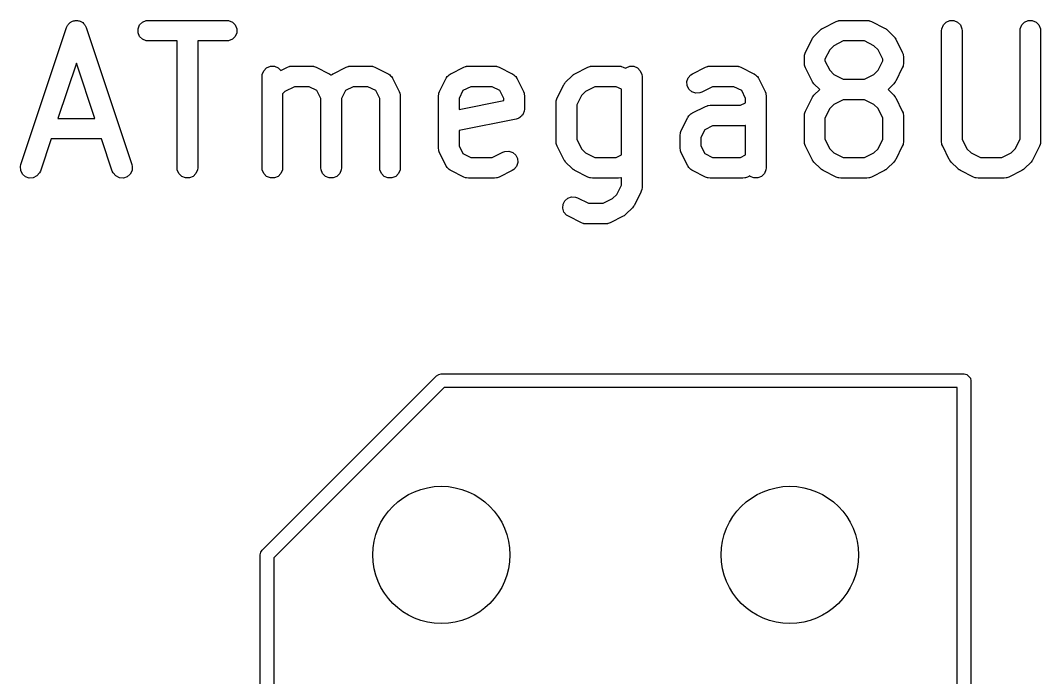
# Model space of a CAD drawing. Header units: inches. Extents: x 4.65 to 7.43, y -3.99 to -2.61.
# Drawn here: x 5.8592 to 6.1519, y -3.7852 to -3.5966 of the extents above; entities that cross this region are included whole.
import ezdxf

# ---------------------------------------------------------------- set-up
doc = ezdxf.new("R2010")
doc.units = ezdxf.units.IN
doc.header["$MEASUREMENT"] = 0
doc.layers.add('BLACK', color=250, linetype='CONTINUOUS')

msp = doc.modelspace()

# ---------------------------------------------------------------- linework, layer by layer
at = {"layer": 'BLACK', "linetype": 'CONTINUOUS'}
for p, q in [((5.87294, -3.59773), (5.87322, -3.59748)), ((5.87322, -3.59748), (5.87347, -3.5972)), ((5.87347, -3.5972), (5.87365, -3.59711)), ((5.87365, -3.59711), (5.87381, -3.59697)), ((5.87381, -3.59697), (5.87417, -3.59685)), ((5.87417, -3.59685), (5.8745, -3.59669)), ((5.8745, -3.59669), (5.87471, -3.59667)), ((5.87471, -3.59667), (5.87491, -3.59661)), ((5.87491, -3.59661), (5.87528, -3.59663)), ((5.87528, -3.59663), (5.87565, -3.59661)), ((5.87565, -3.59661), (5.87585, -3.59667)), ((5.87585, -3.59667), (5.87606, -3.59669)), ((5.87606, -3.59669), (5.87639, -3.59685)), ((5.87639, -3.59685), (5.87674, -3.59697)), ((5.87674, -3.59697), (5.8769, -3.59711)), ((5.8769, -3.59711), (5.87709, -3.5972)), ((5.87709, -3.5972), (5.87733, -3.59748)), ((5.87733, -3.59748), (5.87761, -3.59773)), ((5.89344, -3.5979), (5.89426, -3.59708)), ((5.89426, -3.59708), (5.89532, -3.59664)), ((5.89532, -3.59664), (5.8959, -3.59658)), ((5.8959, -3.59658), (5.9184, -3.59658)), ((5.9184, -3.59658), (5.91897, -3.59664)), ((5.91897, -3.59664), (5.92004, -3.59708)), ((5.92004, -3.59708), (5.92085, -3.5979)), ((6.08955, -3.59877), (6.0933, -3.5969)), ((6.0933, -3.5969), (6.09384, -3.59669)), ((6.09384, -3.59669), (6.09395, -3.59668)), ((6.09395, -3.59668), (6.09405, -3.59664)), ((6.09405, -3.59664), (6.09462, -3.59658)), ((6.09462, -3.59658), (6.10212, -3.59658)), ((6.10212, -3.59658), (6.1027, -3.59664)), ((6.1027, -3.59664), (6.1028, -3.59668)), ((6.1028, -3.59668), (6.1029, -3.59669)), ((6.1029, -3.59669), (6.10344, -3.5969)), ((6.10344, -3.5969), (6.10719, -3.59877)), ((6.12404, -3.5979), (6.12485, -3.59708)), ((6.12485, -3.59708), (6.12592, -3.59664)), ((6.12592, -3.59664), (6.12707, -3.59664)), ((6.12707, -3.59664), (6.12814, -3.59708)), ((6.12814, -3.59708), (6.12895, -3.5979)), ((6.14654, -3.5979), (6.14735, -3.59708)), ((6.14735, -3.59708), (6.14842, -3.59664)), ((6.14842, -3.59664), (6.14957, -3.59664)), ((6.14957, -3.59664), (6.15063, -3.59708)), ((6.15063, -3.59708), (6.15145, -3.5979)), ((5.85935, -3.63797), (5.87248, -3.5986)), ((5.87248, -3.5986), (5.87271, -3.59807)), ((5.87271, -3.59807), (5.87285, -3.59791)), ((5.87285, -3.59791), (5.87294, -3.59773)), ((5.87761, -3.59773), (5.8777, -3.59791)), ((5.8777, -3.59791), (5.87784, -3.59807)), ((5.87784, -3.59807), (5.87808, -3.5986)), ((5.87808, -3.5986), (5.8912, -3.63797)), ((5.893, -3.59896), (5.89344, -3.5979)), ((5.893, -3.60011), (5.893, -3.59896)), ((5.89344, -3.60118), (5.893, -3.60011)), ((5.92085, -3.5979), (5.92129, -3.59896)), ((5.92129, -3.60011), (5.92085, -3.60118)), ((5.92129, -3.59896), (5.92129, -3.60011)), ((6.08691, -3.6012), (6.08879, -3.59932)), ((6.08879, -3.59932), (6.08901, -3.59914)), ((6.08901, -3.59914), (6.08906, -3.59908)), ((6.08906, -3.59908), (6.08915, -3.59902)), ((6.08915, -3.59902), (6.08923, -3.59896)), ((6.08923, -3.59896), (6.08931, -3.59893)), ((6.08931, -3.59893), (6.08955, -3.59877)), ((6.10719, -3.59877), (6.10744, -3.59893)), ((6.10744, -3.59893), (6.10751, -3.59896)), ((6.10751, -3.59896), (6.10759, -3.59902)), ((6.10759, -3.59902), (6.10768, -3.59908)), ((6.10768, -3.59908), (6.10773, -3.59914)), ((6.10773, -3.59914), (6.10796, -3.59932)), ((6.10796, -3.59932), (6.10984, -3.6012)), ((6.12354, -3.59954), (6.1236, -3.59896)), ((6.12354, -3.63141), (6.12354, -3.59954)), ((6.1236, -3.59896), (6.12404, -3.5979)), ((6.12895, -3.5979), (6.12939, -3.59896)), ((6.12939, -3.59896), (6.12945, -3.59954)), ((6.12945, -3.59954), (6.12945, -3.63071)), ((6.14604, -3.59954), (6.1461, -3.59896)), ((6.14604, -3.63071), (6.14604, -3.59954)), ((6.1461, -3.59896), (6.14654, -3.5979)), ((6.15145, -3.5979), (6.15189, -3.59896)), ((6.15189, -3.59896), (6.15195, -3.59954)), ((6.15195, -3.59954), (6.15195, -3.63141)), ((5.89426, -3.60199), (5.89344, -3.60118)), ((5.89532, -3.60243), (5.89426, -3.60199)), ((5.8959, -3.60249), (5.89532, -3.60243)), ((5.90419, -3.60249), (5.8959, -3.60249)), ((5.90419, -3.63891), (5.90419, -3.60249)), ((5.9184, -3.60249), (5.9101, -3.60249)), ((5.9101, -3.60249), (5.9101, -3.63891)), ((5.91897, -3.60243), (5.9184, -3.60249)), ((5.92004, -3.60199), (5.91897, -3.60243)), ((5.92085, -3.60118), (5.92004, -3.60199)), ((6.08448, -3.60571), (6.08636, -3.60197)), ((6.08636, -3.60197), (6.08651, -3.60172)), ((6.08651, -3.60172), (6.08654, -3.60165)), ((6.08654, -3.60165), (6.08661, -3.60156)), ((6.08661, -3.60156), (6.08667, -3.60148)), ((6.08667, -3.60148), (6.08673, -3.60142)), ((6.08673, -3.60142), (6.08691, -3.6012)), ((6.09532, -3.60249), (6.09262, -3.60384)), ((6.10143, -3.60249), (6.09532, -3.60249)), ((6.10412, -3.60384), (6.10143, -3.60249)), ((6.10984, -3.6012), (6.11002, -3.60142)), ((6.11002, -3.60142), (6.11008, -3.60148)), ((6.11008, -3.60148), (6.11014, -3.60156)), ((6.11014, -3.60156), (6.1102, -3.60165)), ((6.1102, -3.60165), (6.11023, -3.60172)), ((6.11023, -3.60172), (6.11039, -3.60197)), ((6.11039, -3.60197), (6.11226, -3.60571)), ((6.08427, -3.60636), (6.08428, -3.60626)), ((6.08428, -3.60626), (6.08448, -3.60571)), ((6.09143, -3.60503), (6.09008, -3.60773)), ((6.09262, -3.60384), (6.09143, -3.60503)), ((6.10532, -3.60503), (6.10412, -3.60384)), ((6.10667, -3.60773), (6.10532, -3.60503)), ((6.11226, -3.60571), (6.11247, -3.60626)), ((6.11247, -3.60626), (6.11248, -3.60636)), ((5.87528, -3.60887), (5.87, -3.6247)), ((5.88055, -3.6247), (5.87528, -3.60887)), ((6.08417, -3.60704), (6.08423, -3.60646)), ((6.08417, -3.60891), (6.08417, -3.60704)), ((6.08423, -3.60949), (6.08417, -3.60891)), ((6.08423, -3.60646), (6.08427, -3.60636)), ((6.09008, -3.60773), (6.09008, -3.60821)), ((6.09008, -3.60821), (6.09143, -3.61091)), ((6.10532, -3.61091), (6.10667, -3.60821)), ((6.10667, -3.60821), (6.10667, -3.60773)), ((6.11248, -3.60636), (6.11252, -3.60646)), ((6.11252, -3.60646), (6.11258, -3.60704)), ((6.11258, -3.60891), (6.11252, -3.60949)), ((6.11258, -3.60704), (6.11258, -3.60891)), ((5.92857, -3.61266), (5.92862, -3.61208)), ((5.92862, -3.61208), (5.92906, -3.61102)), ((5.92906, -3.61102), (5.92988, -3.6102)), ((5.92988, -3.6102), (5.93094, -3.60976)), ((5.93094, -3.60976), (5.9321, -3.60976)), ((5.9321, -3.60976), (5.93316, -3.6102)), ((5.93316, -3.6102), (5.93392, -3.61097)), ((5.93392, -3.61097), (5.93582, -3.61002)), ((5.93582, -3.61002), (5.93636, -3.60981)), ((5.93636, -3.60981), (5.93647, -3.6098)), ((5.93647, -3.6098), (5.93657, -3.60976)), ((5.93657, -3.60976), (5.93714, -3.60971)), ((5.93714, -3.60971), (5.94277, -3.60971)), ((5.94277, -3.60971), (5.94334, -3.60976)), ((5.94334, -3.60976), (5.94344, -3.6098)), ((5.94344, -3.6098), (5.94355, -3.60981)), ((5.94355, -3.60981), (5.94409, -3.61002)), ((5.94409, -3.61002), (5.94784, -3.61189)), ((5.94784, -3.61189), (5.94793, -3.61195)), ((5.94793, -3.61195), (5.94798, -3.61197)), ((5.94798, -3.61197), (5.94804, -3.61202)), ((5.94804, -3.61202), (5.94833, -3.6122)), ((5.94846, -3.6122), (5.94875, -3.61202)), ((5.94875, -3.61202), (5.94881, -3.61197)), ((5.94881, -3.61197), (5.94885, -3.61195)), ((5.94885, -3.61195), (5.94895, -3.61189)), ((5.94895, -3.61189), (5.9527, -3.61002)), ((5.9527, -3.61002), (5.95324, -3.60981)), ((5.95324, -3.60981), (5.95334, -3.6098)), ((5.95334, -3.6098), (5.95344, -3.60976)), ((5.95344, -3.60976), (5.95402, -3.60971)), ((5.95402, -3.60971), (5.95964, -3.60971)), ((5.95964, -3.60971), (5.96022, -3.60976)), ((5.96022, -3.60976), (5.96032, -3.6098)), ((5.96032, -3.6098), (5.96042, -3.60981)), ((5.96042, -3.60981), (5.96096, -3.61002)), ((5.96096, -3.61002), (5.96471, -3.61189)), ((5.96471, -3.61189), (5.96481, -3.61195)), ((5.96481, -3.61195), (5.96485, -3.61197)), ((5.96485, -3.61197), (5.96491, -3.61202)), ((5.96491, -3.61202), (5.9652, -3.6122)), ((5.9822, -3.6122), (5.98249, -3.61202)), ((5.98249, -3.61202), (5.98255, -3.61197)), ((5.98255, -3.61197), (5.9826, -3.61195)), ((5.9826, -3.61195), (5.98269, -3.61189)), ((5.98269, -3.61189), (5.98644, -3.61002)), ((5.98644, -3.61002), (5.98698, -3.60981)), ((5.98698, -3.60981), (5.98709, -3.6098)), ((5.98709, -3.6098), (5.98719, -3.60976)), ((5.98719, -3.60976), (5.98776, -3.60971)), ((5.98776, -3.60971), (5.99526, -3.60971)), ((5.99526, -3.60971), (5.99584, -3.60976)), ((5.99584, -3.60976), (5.99594, -3.6098)), ((5.99594, -3.6098), (5.99604, -3.60981)), ((5.99604, -3.60981), (5.99658, -3.61002)), ((5.99658, -3.61002), (6.00033, -3.61189)), ((6.00033, -3.61189), (6.00043, -3.61195)), ((6.00043, -3.61195), (6.00047, -3.61197)), ((6.00047, -3.61197), (6.00053, -3.61202)), ((6.00053, -3.61202), (6.00082, -3.6122)), ((6.01782, -3.6122), (6.01791, -3.61215)), ((6.01791, -3.61215), (6.01799, -3.61208)), ((6.01799, -3.61208), (6.01807, -3.61205)), ((6.01807, -3.61205), (6.01831, -3.61189)), ((6.01831, -3.61189), (6.02206, -3.61002)), ((6.02206, -3.61002), (6.0226, -3.60981)), ((6.0226, -3.60981), (6.02271, -3.6098)), ((6.02271, -3.6098), (6.02281, -3.60976)), ((6.02281, -3.60976), (6.02338, -3.60971)), ((6.02338, -3.60971), (6.03088, -3.60971)), ((6.03088, -3.60971), (6.03146, -3.60976)), ((6.03146, -3.60976), (6.03156, -3.6098)), ((6.03156, -3.6098), (6.03166, -3.60981)), ((6.03166, -3.60981), (6.0322, -3.61002)), ((6.0322, -3.61002), (6.03285, -3.61034)), ((6.03285, -3.61034), (6.03299, -3.6102)), ((6.03299, -3.6102), (6.03406, -3.60976)), ((6.03406, -3.60976), (6.03521, -3.60976)), ((6.03521, -3.60976), (6.03627, -3.6102)), ((6.03627, -3.6102), (6.03709, -3.61102)), ((6.03709, -3.61102), (6.03753, -3.61208)), ((6.03753, -3.61208), (6.03758, -3.61266)), ((6.05157, -3.6122), (6.05206, -3.61189)), ((6.05206, -3.61189), (6.05581, -3.61002)), ((6.05581, -3.61002), (6.05635, -3.60981)), ((6.05635, -3.60981), (6.05645, -3.6098)), ((6.05645, -3.6098), (6.05655, -3.60976)), ((6.05655, -3.60976), (6.05713, -3.60971)), ((6.05713, -3.60971), (6.06463, -3.60971)), ((6.06463, -3.60971), (6.0652, -3.60976)), ((6.0652, -3.60976), (6.0653, -3.6098)), ((6.0653, -3.6098), (6.06541, -3.60981)), ((6.06541, -3.60981), (6.06595, -3.61002)), ((6.06595, -3.61002), (6.0697, -3.61189)), ((6.0697, -3.61189), (6.06979, -3.61195)), ((6.06979, -3.61195), (6.06984, -3.61197)), ((6.06984, -3.61197), (6.0699, -3.61202)), ((6.0699, -3.61202), (6.07019, -3.6122)), ((6.08427, -3.60958), (6.08423, -3.60949)), ((6.08428, -3.60969), (6.08427, -3.60958)), ((6.08448, -3.61023), (6.08428, -3.60969)), ((6.08636, -3.61398), (6.08448, -3.61023)), ((6.09143, -3.61091), (6.09262, -3.61211)), ((6.09262, -3.61211), (6.09532, -3.61346)), ((6.10143, -3.61346), (6.10412, -3.61211)), ((6.10412, -3.61211), (6.10532, -3.61091)), ((6.11226, -3.61023), (6.11039, -3.61398)), ((6.11247, -3.60969), (6.11226, -3.61023)), ((6.11248, -3.60958), (6.11247, -3.60969)), ((6.11252, -3.60949), (6.11248, -3.60958)), ((5.92857, -3.63891), (5.92857, -3.61266)), ((5.94833, -3.6122), (5.94839, -3.61228)), ((5.94839, -3.61228), (5.94846, -3.6122)), ((5.9652, -3.6122), (5.96544, -3.61248)), ((5.96544, -3.61248), (5.96572, -3.61272)), ((5.96572, -3.61272), (5.96591, -3.61302)), ((5.96591, -3.61302), (5.96596, -3.61307)), ((5.96596, -3.61307), (5.96597, -3.61312)), ((5.96597, -3.61312), (5.96603, -3.61321)), ((5.96603, -3.61321), (5.96791, -3.61696)), ((5.9795, -3.61696), (5.98137, -3.61321)), ((5.98137, -3.61321), (5.98143, -3.61312)), ((5.98143, -3.61312), (5.98145, -3.61307)), ((5.98145, -3.61307), (5.9815, -3.61302)), ((5.9815, -3.61302), (5.98168, -3.61272)), ((5.98168, -3.61272), (5.98196, -3.61248)), ((5.98196, -3.61248), (5.9822, -3.6122)), ((6.00082, -3.6122), (6.00106, -3.61248)), ((6.00106, -3.61248), (6.00134, -3.61272)), ((6.00134, -3.61272), (6.00153, -3.61302)), ((6.00153, -3.61302), (6.00158, -3.61307)), ((6.00158, -3.61307), (6.00159, -3.61312)), ((6.00159, -3.61312), (6.00165, -3.61321)), ((6.00165, -3.61321), (6.00353, -3.61696)), ((6.01324, -3.61884), (6.01512, -3.61509)), ((6.01512, -3.61509), (6.01527, -3.61484)), ((6.01527, -3.61484), (6.0153, -3.61477)), ((6.0153, -3.61477), (6.01537, -3.61469)), ((6.01537, -3.61469), (6.01543, -3.6146)), ((6.01543, -3.6146), (6.01549, -3.61455)), ((6.01549, -3.61455), (6.01567, -3.61432)), ((6.01567, -3.61432), (6.01755, -3.61245)), ((6.01755, -3.61245), (6.01777, -3.61226)), ((6.01777, -3.61226), (6.01782, -3.6122)), ((6.03758, -3.61266), (6.03758, -3.64453)), ((6.05045, -3.61416), (6.05081, -3.61307)), ((6.05053, -3.61531), (6.05045, -3.61416)), ((6.05081, -3.61307), (6.05157, -3.6122)), ((6.07019, -3.6122), (6.07043, -3.61248)), ((6.07043, -3.61248), (6.07071, -3.61272)), ((6.07071, -3.61272), (6.07089, -3.61302)), ((6.07089, -3.61302), (6.07094, -3.61307)), ((6.07094, -3.61307), (6.07096, -3.61312)), ((6.07096, -3.61312), (6.07102, -3.61321)), ((6.07102, -3.61321), (6.07289, -3.61696)), ((6.08651, -3.61423), (6.08636, -3.61398)), ((6.08654, -3.6143), (6.08651, -3.61423)), ((6.08661, -3.61438), (6.08654, -3.6143)), ((6.08667, -3.61447), (6.08661, -3.61438)), ((6.08673, -3.61452), (6.08667, -3.61447)), ((6.08691, -3.61475), (6.08673, -3.61452)), ((6.08857, -3.61641), (6.08691, -3.61475)), ((6.09532, -3.61346), (6.10143, -3.61346)), ((6.10984, -3.61475), (6.10817, -3.61641)), ((6.11002, -3.61452), (6.10984, -3.61475)), ((6.11008, -3.61447), (6.11002, -3.61452)), ((6.11014, -3.61438), (6.11008, -3.61447)), ((6.1102, -3.6143), (6.11014, -3.61438)), ((6.11023, -3.61423), (6.1102, -3.6143)), ((6.11039, -3.61398), (6.11023, -3.61423)), ((5.93514, -3.61696), (5.93447, -3.61763)), ((5.93447, -3.61763), (5.93447, -3.63891)), ((5.93784, -3.61561), (5.93514, -3.61696)), ((5.94207, -3.61561), (5.93784, -3.61561)), ((5.94432, -3.61674), (5.94207, -3.61561)), ((5.94544, -3.61898), (5.94432, -3.61674)), ((5.95247, -3.61674), (5.95135, -3.61898)), ((5.95471, -3.61561), (5.95247, -3.61674)), ((5.95894, -3.61561), (5.95471, -3.61561)), ((5.96119, -3.61674), (5.95894, -3.61561)), ((5.96231, -3.61898), (5.96119, -3.61674)), ((5.96791, -3.61696), (5.96811, -3.6175)), ((5.96811, -3.6175), (5.96812, -3.61761)), ((5.96812, -3.61761), (5.96816, -3.61771)), ((5.96816, -3.61771), (5.96822, -3.61828)), ((5.97919, -3.61828), (5.97924, -3.61771)), ((5.97924, -3.61771), (5.97928, -3.61761)), ((5.97928, -3.61761), (5.97929, -3.6175)), ((5.97929, -3.6175), (5.9795, -3.61696)), ((5.98621, -3.61674), (5.98509, -3.61898)), ((5.98846, -3.61561), (5.98621, -3.61674)), ((5.99456, -3.61561), (5.98846, -3.61561)), ((5.99681, -3.61674), (5.99456, -3.61561)), ((5.99793, -3.61898), (5.99681, -3.61674)), ((6.00353, -3.61696), (6.00373, -3.6175)), ((6.00373, -3.6175), (6.00374, -3.61761)), ((6.00374, -3.61761), (6.00378, -3.61771)), ((6.00378, -3.61771), (6.00384, -3.61828)), ((6.02138, -3.61696), (6.02019, -3.61816)), ((6.02408, -3.61561), (6.02138, -3.61696)), ((6.03019, -3.61561), (6.02408, -3.61561)), ((6.03168, -3.61636), (6.03019, -3.61561)), ((6.03168, -3.63521), (6.03168, -3.61636)), ((6.05105, -3.61634), (6.05053, -3.61531)), ((6.05192, -3.6171), (6.05105, -3.61634)), ((6.05301, -3.61746), (6.05192, -3.6171)), ((6.05416, -3.61738), (6.05301, -3.61746)), ((6.0547, -3.61718), (6.05416, -3.61738)), ((6.05783, -3.61561), (6.0547, -3.61718)), ((6.06393, -3.61561), (6.05783, -3.61561)), ((6.06618, -3.61674), (6.06393, -3.61561)), ((6.0673, -3.61898), (6.06618, -3.61674)), ((6.07289, -3.61696), (6.0731, -3.6175)), ((6.0731, -3.6175), (6.07311, -3.61761)), ((6.07311, -3.61761), (6.07315, -3.61771)), ((6.07315, -3.61771), (6.07321, -3.61828)), ((6.08691, -3.61807), (6.08857, -3.61641)), ((6.10817, -3.61641), (6.10984, -3.61807)), ((5.94544, -3.63891), (5.94544, -3.61898)), ((5.95135, -3.61898), (5.95135, -3.63891)), ((5.96231, -3.63891), (5.96231, -3.61898)), ((5.96822, -3.61828), (5.96822, -3.63891)), ((5.97919, -3.63328), (5.97919, -3.61828)), ((5.98509, -3.61898), (5.98509, -3.62218)), ((5.98509, -3.62218), (5.99793, -3.61961)), ((5.99793, -3.61961), (5.99793, -3.61898)), ((6.00384, -3.61828), (6.00384, -3.62203)), ((6.01293, -3.62016), (6.01299, -3.61958)), ((6.01293, -3.63141), (6.01293, -3.62016)), ((6.01299, -3.61958), (6.01303, -3.61948)), ((6.01303, -3.61948), (6.01304, -3.61938)), ((6.01304, -3.61938), (6.01324, -3.61884)), ((6.02019, -3.61816), (6.01884, -3.62086)), ((6.01884, -3.62086), (6.01884, -3.63071)), ((6.05655, -3.62101), (6.05713, -3.62096)), ((6.05713, -3.62096), (6.06581, -3.62096)), ((6.06581, -3.62096), (6.0673, -3.62021)), ((6.0673, -3.62021), (6.0673, -3.61898)), ((6.07321, -3.61828), (6.07321, -3.63891)), ((6.08448, -3.62259), (6.08636, -3.61884)), ((6.08636, -3.61884), (6.08651, -3.61859)), ((6.08651, -3.61859), (6.08654, -3.61852)), ((6.08654, -3.61852), (6.08661, -3.61844)), ((6.08661, -3.61844), (6.08667, -3.61835)), ((6.08667, -3.61835), (6.08673, -3.6183)), ((6.08673, -3.6183), (6.08691, -3.61807)), ((6.09262, -3.62071), (6.09143, -3.62191)), ((6.09532, -3.61936), (6.09262, -3.62071)), ((6.10143, -3.61936), (6.09532, -3.61936)), ((6.10412, -3.62071), (6.10143, -3.61936)), ((6.10532, -3.62191), (6.10412, -3.62071)), ((6.10984, -3.61807), (6.11002, -3.6183)), ((6.11002, -3.6183), (6.11008, -3.61835)), ((6.11008, -3.61835), (6.11014, -3.61844)), ((6.11014, -3.61844), (6.1102, -3.61852)), ((6.1102, -3.61852), (6.11023, -3.61859)), ((6.11023, -3.61859), (6.11039, -3.61884)), ((6.11039, -3.61884), (6.11226, -3.62259)), ((6.00314, -3.62388), (6.00298, -3.62412)), ((6.00334, -3.62367), (6.00314, -3.62388)), ((6.00345, -3.6234), (6.00334, -3.62367)), ((6.00362, -3.62316), (6.00345, -3.6234)), ((6.00367, -3.62288), (6.00362, -3.62316)), ((6.00378, -3.62261), (6.00367, -3.62288)), ((6.00384, -3.62203), (6.00378, -3.62261)), ((6.05105, -3.62397), (6.05133, -3.62373)), ((6.05133, -3.62373), (6.05157, -3.62345)), ((6.05157, -3.62345), (6.05186, -3.62327)), ((6.05186, -3.62327), (6.05192, -3.62322)), ((6.05192, -3.62322), (6.05196, -3.6232)), ((6.05196, -3.6232), (6.05206, -3.62314)), ((6.05206, -3.62314), (6.05581, -3.62127)), ((6.05581, -3.62127), (6.05635, -3.62106)), ((6.05635, -3.62106), (6.05645, -3.62105)), ((6.05645, -3.62105), (6.05655, -3.62101)), ((6.08417, -3.62391), (6.08423, -3.62333)), ((6.08423, -3.62333), (6.08427, -3.62323)), ((6.08427, -3.62323), (6.08428, -3.62313)), ((6.08428, -3.62313), (6.08448, -3.62259)), ((6.09143, -3.62191), (6.09008, -3.62461)), ((6.10667, -3.62461), (6.10532, -3.62191)), ((6.11226, -3.62259), (6.11247, -3.62313)), ((6.11247, -3.62313), (6.11248, -3.62323)), ((6.11248, -3.62323), (6.11252, -3.62333)), ((6.11252, -3.62333), (6.11258, -3.62391)), ((5.87, -3.6247), (5.88055, -3.6247)), ((6.00147, -3.62493), (5.98509, -3.6282)), ((6.00202, -3.62476), (6.00147, -3.62493)), ((6.00226, -3.6246), (6.00202, -3.62476)), ((6.00253, -3.62449), (6.00226, -3.6246)), ((6.00273, -3.62428), (6.00253, -3.62449)), ((6.00298, -3.62412), (6.00273, -3.62428)), ((6.04886, -3.62821), (6.05074, -3.62446)), ((6.05074, -3.62446), (6.0508, -3.62437)), ((6.0508, -3.62437), (6.05081, -3.62432)), ((6.05081, -3.62432), (6.05086, -3.62426)), ((6.05086, -3.62426), (6.05105, -3.62397)), ((6.06708, -3.6268), (6.0665, -3.62686)), ((6.06718, -3.62676), (6.06708, -3.6268)), ((6.06728, -3.62676), (6.06718, -3.62676)), ((6.0673, -3.62675), (6.06728, -3.62676)), ((6.0673, -3.63521), (6.0673, -3.62675)), ((6.08417, -3.63141), (6.08417, -3.62391)), ((6.09008, -3.62461), (6.09008, -3.63071)), ((6.10667, -3.63071), (6.10667, -3.62461)), ((6.11258, -3.62391), (6.11258, -3.63141)), ((5.98509, -3.6282), (5.98509, -3.63258)), ((6.04855, -3.62953), (6.04861, -3.62896)), ((6.04855, -3.63328), (6.04855, -3.62953)), ((6.04861, -3.62896), (6.04865, -3.62886)), ((6.04865, -3.62886), (6.04866, -3.62875)), ((6.04866, -3.62875), (6.04886, -3.62821)), ((6.05558, -3.62798), (6.05446, -3.63023)), ((6.05783, -3.62686), (6.05558, -3.62798)), ((6.0665, -3.62686), (6.05783, -3.62686)), ((5.86803, -3.63061), (5.86495, -3.63984)), ((5.88252, -3.63061), (5.86803, -3.63061)), ((5.8856, -3.63984), (5.88252, -3.63061)), ((5.98509, -3.63258), (5.98621, -3.63483)), ((6.01299, -3.63198), (6.01293, -3.63141)), ((6.01303, -3.63208), (6.01299, -3.63198)), ((6.01304, -3.63219), (6.01303, -3.63208)), ((6.01324, -3.63273), (6.01304, -3.63219)), ((6.01884, -3.63071), (6.02019, -3.63341)), ((6.05446, -3.63023), (6.05446, -3.63258)), ((6.05446, -3.63258), (6.05558, -3.63483)), ((6.08423, -3.63198), (6.08417, -3.63141)), ((6.08427, -3.63208), (6.08423, -3.63198)), ((6.08428, -3.63219), (6.08427, -3.63208)), ((6.08448, -3.63273), (6.08428, -3.63219)), ((6.09008, -3.63071), (6.09143, -3.63341)), ((6.10532, -3.63341), (6.10667, -3.63071)), ((6.11247, -3.63219), (6.11226, -3.63273)), ((6.11248, -3.63208), (6.11247, -3.63219)), ((6.11252, -3.63198), (6.11248, -3.63208)), ((6.11258, -3.63141), (6.11252, -3.63198)), ((6.1236, -3.63198), (6.12354, -3.63141)), ((6.12364, -3.63208), (6.1236, -3.63198)), ((6.12365, -3.63219), (6.12364, -3.63208)), ((6.12385, -3.63273), (6.12365, -3.63219)), ((6.12945, -3.63071), (6.1308, -3.63341)), ((6.14469, -3.63341), (6.14604, -3.63071)), ((6.15184, -3.63219), (6.15163, -3.63273)), ((6.15185, -3.63208), (6.15184, -3.63219)), ((6.15189, -3.63198), (6.15185, -3.63208)), ((6.15195, -3.63141), (6.15189, -3.63198)), ((5.97924, -3.63386), (5.97919, -3.63328)), ((5.97928, -3.63396), (5.97924, -3.63386)), ((5.97929, -3.63406), (5.97928, -3.63396)), ((5.9795, -3.6346), (5.97929, -3.63406)), ((5.98137, -3.63835), (5.9795, -3.6346)), ((5.98621, -3.63483), (5.98846, -3.63595)), ((5.99456, -3.63595), (5.99769, -3.63439)), ((5.99769, -3.63439), (5.99823, -3.63418)), ((5.99823, -3.63418), (5.99938, -3.6341)), ((5.99938, -3.6341), (6.00047, -3.63447)), ((6.00047, -3.63447), (6.00134, -3.63522)), ((6.00134, -3.63522), (6.00186, -3.63625)), ((6.01512, -3.63648), (6.01324, -3.63273)), ((6.02019, -3.63341), (6.02138, -3.6346)), ((6.02138, -3.6346), (6.02408, -3.63595)), ((6.03019, -3.63595), (6.03168, -3.63521)), ((6.04861, -3.63386), (6.04855, -3.63328)), ((6.04865, -3.63396), (6.04861, -3.63386)), ((6.04866, -3.63406), (6.04865, -3.63396)), ((6.04886, -3.6346), (6.04866, -3.63406)), ((6.05074, -3.63835), (6.04886, -3.6346)), ((6.05558, -3.63483), (6.05783, -3.63595)), ((6.06581, -3.63595), (6.0673, -3.63521)), ((6.08636, -3.63648), (6.08448, -3.63273)), ((6.09143, -3.63341), (6.09262, -3.6346)), ((6.09262, -3.6346), (6.09532, -3.63595)), ((6.10143, -3.63595), (6.10412, -3.6346)), ((6.10412, -3.6346), (6.10532, -3.63341)), ((6.11226, -3.63273), (6.11039, -3.63648)), ((6.12573, -3.63648), (6.12385, -3.63273)), ((6.1308, -3.63341), (6.13199, -3.6346)), ((6.13199, -3.6346), (6.13469, -3.63595)), ((6.1408, -3.63595), (6.14349, -3.6346)), ((6.14349, -3.6346), (6.14469, -3.63341)), ((6.15163, -3.63273), (6.14976, -3.63648)), ((5.85922, -3.63854), (5.85935, -3.63797)), ((5.8912, -3.63797), (5.89133, -3.63854)), ((5.98143, -3.63845), (5.98137, -3.63835)), ((5.98145, -3.63849), (5.98143, -3.63845)), ((5.9815, -3.63855), (5.98145, -3.63849)), ((5.98846, -3.63595), (5.99456, -3.63595)), ((6.00158, -3.63849), (6.00082, -3.63936)), ((6.00194, -3.6374), (6.00158, -3.63849)), ((6.00186, -3.63625), (6.00194, -3.6374)), ((6.01527, -3.63673), (6.01512, -3.63648)), ((6.0153, -3.6368), (6.01527, -3.63673)), ((6.01537, -3.63688), (6.0153, -3.6368)), ((6.01543, -3.63697), (6.01537, -3.63688)), ((6.01549, -3.63702), (6.01543, -3.63697)), ((6.01567, -3.63724), (6.01549, -3.63702)), ((6.01755, -3.63912), (6.01567, -3.63724)), ((6.02408, -3.63595), (6.03019, -3.63595)), ((6.0508, -3.63845), (6.05074, -3.63835)), ((6.05081, -3.63849), (6.0508, -3.63845)), ((6.05086, -3.63855), (6.05081, -3.63849)), ((6.05783, -3.63595), (6.06581, -3.63595)), ((6.08651, -3.63673), (6.08636, -3.63648)), ((6.08654, -3.6368), (6.08651, -3.63673)), ((6.08661, -3.63688), (6.08654, -3.6368)), ((6.08667, -3.63697), (6.08661, -3.63688)), ((6.08673, -3.63702), (6.08667, -3.63697)), ((6.08691, -3.63724), (6.08673, -3.63702)), ((6.08879, -3.63912), (6.08691, -3.63724)), ((6.09532, -3.63595), (6.10143, -3.63595)), ((6.10984, -3.63724), (6.10796, -3.63912)), ((6.11002, -3.63702), (6.10984, -3.63724)), ((6.11008, -3.63697), (6.11002, -3.63702)), ((6.11014, -3.63688), (6.11008, -3.63697)), ((6.1102, -3.6368), (6.11014, -3.63688)), ((6.11023, -3.63673), (6.1102, -3.6368)), ((6.11039, -3.63648), (6.11023, -3.63673)), ((6.12589, -3.63673), (6.12573, -3.63648)), ((6.12591, -3.6368), (6.12589, -3.63673)), ((6.12598, -3.63688), (6.12591, -3.6368)), ((6.12604, -3.63697), (6.12598, -3.63688)), ((6.1261, -3.63702), (6.12604, -3.63697)), ((6.12628, -3.63724), (6.1261, -3.63702)), ((6.12816, -3.63912), (6.12628, -3.63724)), ((6.13469, -3.63595), (6.1408, -3.63595)), ((6.14921, -3.63724), (6.14733, -3.63912)), ((6.14939, -3.63702), (6.14921, -3.63724)), ((6.14945, -3.63697), (6.14939, -3.63702)), ((6.14951, -3.63688), (6.14945, -3.63697)), ((6.14957, -3.6368), (6.14951, -3.63688)), ((6.1496, -3.63673), (6.14957, -3.6368)), ((6.14976, -3.63648), (6.1496, -3.63673)), ((5.85931, -3.63969), (5.85922, -3.63854)), ((5.85982, -3.64072), (5.85931, -3.63969)), ((5.86069, -3.64147), (5.85982, -3.64072)), ((5.86396, -3.64124), (5.86293, -3.64175)), ((5.86472, -3.64037), (5.86396, -3.64124)), ((5.86495, -3.63984), (5.86472, -3.64037)), ((5.88583, -3.64037), (5.8856, -3.63984)), ((5.88659, -3.64124), (5.88583, -3.64037)), ((5.88762, -3.64175), (5.88659, -3.64124)), ((5.89073, -3.64072), (5.88986, -3.64147)), ((5.89125, -3.63969), (5.89073, -3.64072)), ((5.89133, -3.63854), (5.89125, -3.63969)), ((5.90425, -3.63948), (5.90419, -3.63891)), ((5.90469, -3.64055), (5.90425, -3.63948)), ((5.90551, -3.64136), (5.90469, -3.64055)), ((5.90657, -3.6418), (5.90551, -3.64136)), ((5.90879, -3.64136), (5.90772, -3.6418)), ((5.9096, -3.64055), (5.90879, -3.64136)), ((5.91004, -3.63948), (5.9096, -3.64055)), ((5.9101, -3.63891), (5.91004, -3.63948)), ((5.92862, -3.63948), (5.92857, -3.63891)), ((5.92906, -3.64055), (5.92862, -3.63948)), ((5.92988, -3.64136), (5.92906, -3.64055)), ((5.93094, -3.6418), (5.92988, -3.64136)), ((5.93316, -3.64136), (5.9321, -3.6418)), ((5.93397, -3.64055), (5.93316, -3.64136)), ((5.93442, -3.63948), (5.93397, -3.64055)), ((5.93447, -3.63891), (5.93442, -3.63948)), ((5.9455, -3.63948), (5.94544, -3.63891)), ((5.94594, -3.64055), (5.9455, -3.63948)), ((5.94675, -3.64136), (5.94594, -3.64055)), ((5.94782, -3.6418), (5.94675, -3.64136)), ((5.95003, -3.64136), (5.94897, -3.6418)), ((5.95085, -3.64055), (5.95003, -3.64136)), ((5.95129, -3.63948), (5.95085, -3.64055)), ((5.95135, -3.63891), (5.95129, -3.63948)), ((5.96237, -3.63948), (5.96231, -3.63891)), ((5.96281, -3.64055), (5.96237, -3.63948)), ((5.96362, -3.64136), (5.96281, -3.64055)), ((5.96469, -3.6418), (5.96362, -3.64136)), ((5.96691, -3.64136), (5.96584, -3.6418)), ((5.96772, -3.64055), (5.96691, -3.64136)), ((5.96816, -3.63948), (5.96772, -3.64055)), ((5.96822, -3.63891), (5.96816, -3.63948)), ((5.98168, -3.63884), (5.9815, -3.63855)), ((5.98196, -3.63908), (5.98168, -3.63884)), ((5.9822, -3.63936), (5.98196, -3.63908)), ((5.98249, -3.63955), (5.9822, -3.63936)), ((5.98255, -3.6396), (5.98249, -3.63955)), ((5.9826, -3.63961), (5.98255, -3.6396)), ((5.98269, -3.63967), (5.9826, -3.63961)), ((5.98644, -3.64155), (5.98269, -3.63967)), ((6.00033, -3.63967), (5.99658, -3.64155)), ((6.00082, -3.63936), (6.00033, -3.63967)), ((6.01777, -3.63931), (6.01755, -3.63912)), ((6.01782, -3.63936), (6.01777, -3.63931)), ((6.01791, -3.63942), (6.01782, -3.63936)), ((6.01799, -3.63949), (6.01791, -3.63942)), ((6.01807, -3.63952), (6.01799, -3.63949)), ((6.01831, -3.63967), (6.01807, -3.63952)), ((6.02206, -3.64155), (6.01831, -3.63967)), ((6.05105, -3.63884), (6.05086, -3.63855)), ((6.05133, -3.63908), (6.05105, -3.63884)), ((6.05157, -3.63936), (6.05133, -3.63908)), ((6.05186, -3.63955), (6.05157, -3.63936)), ((6.05192, -3.6396), (6.05186, -3.63955)), ((6.05196, -3.63961), (6.05192, -3.6396)), ((6.05206, -3.63967), (6.05196, -3.63961)), ((6.05581, -3.64155), (6.05206, -3.63967)), ((6.06847, -3.64122), (6.06782, -3.64155)), ((6.06861, -3.64136), (6.06847, -3.64122)), ((6.06968, -3.6418), (6.06861, -3.64136)), ((6.07189, -3.64136), (6.07083, -3.6418)), ((6.07271, -3.64055), (6.07189, -3.64136)), ((6.07315, -3.63948), (6.07271, -3.64055)), ((6.07321, -3.63891), (6.07315, -3.63948)), ((6.08901, -3.63931), (6.08879, -3.63912)), ((6.08906, -3.63936), (6.08901, -3.63931)), ((6.08915, -3.63942), (6.08906, -3.63936)), ((6.08923, -3.63949), (6.08915, -3.63942)), ((6.08931, -3.63952), (6.08923, -3.63949)), ((6.08955, -3.63967), (6.08931, -3.63952)), ((6.0933, -3.64155), (6.08955, -3.63967)), ((6.10719, -3.63967), (6.10344, -3.64155)), ((6.10744, -3.63952), (6.10719, -3.63967)), ((6.10751, -3.63949), (6.10744, -3.63952)), ((6.10759, -3.63942), (6.10751, -3.63949)), ((6.10768, -3.63936), (6.10759, -3.63942)), ((6.10773, -3.63931), (6.10768, -3.63936)), ((6.10796, -3.63912), (6.10773, -3.63931)), ((6.12838, -3.63931), (6.12816, -3.63912)), ((6.12843, -3.63936), (6.12838, -3.63931)), ((6.12852, -3.63942), (6.12843, -3.63936)), ((6.1286, -3.63949), (6.12852, -3.63942)), ((6.12868, -3.63952), (6.1286, -3.63949)), ((6.12892, -3.63967), (6.12868, -3.63952)), ((6.13267, -3.64155), (6.12892, -3.63967)), ((6.14656, -3.63967), (6.14281, -3.64155)), ((6.14681, -3.63952), (6.14656, -3.63967)), ((6.14688, -3.63949), (6.14681, -3.63952)), ((6.14696, -3.63942), (6.14688, -3.63949)), ((6.14705, -3.63936), (6.14696, -3.63942)), ((6.1471, -3.63931), (6.14705, -3.63936)), ((6.14733, -3.63912), (6.1471, -3.63931)), ((5.86178, -3.64184), (5.86069, -3.64147)), ((5.86293, -3.64175), (5.86178, -3.64184)), ((5.88877, -3.64184), (5.88762, -3.64175)), ((5.88986, -3.64147), (5.88877, -3.64184)), ((5.90772, -3.6418), (5.90657, -3.6418)), ((5.9321, -3.6418), (5.93094, -3.6418)), ((5.94897, -3.6418), (5.94782, -3.6418)), ((5.96584, -3.6418), (5.96469, -3.6418)), ((5.98698, -3.64175), (5.98644, -3.64155)), ((5.98709, -3.64176), (5.98698, -3.64175)), ((5.98719, -3.6418), (5.98709, -3.64176)), ((5.98776, -3.64186), (5.98719, -3.6418)), ((5.99526, -3.64186), (5.98776, -3.64186)), ((5.99584, -3.6418), (5.99526, -3.64186)), ((5.99594, -3.64176), (5.99584, -3.6418)), ((5.99604, -3.64175), (5.99594, -3.64176)), ((5.99658, -3.64155), (5.99604, -3.64175)), ((6.0226, -3.64175), (6.02206, -3.64155)), ((6.02271, -3.64176), (6.0226, -3.64175)), ((6.02281, -3.6418), (6.02271, -3.64176)), ((6.02338, -3.64186), (6.02281, -3.6418)), ((6.03088, -3.64186), (6.02338, -3.64186)), ((6.03033, -3.64653), (6.03168, -3.64383)), ((6.03146, -3.6418), (6.03088, -3.64186)), ((6.03156, -3.64176), (6.03146, -3.6418)), ((6.03166, -3.64175), (6.03156, -3.64176)), ((6.03168, -3.64175), (6.03166, -3.64175)), ((6.03168, -3.64383), (6.03168, -3.64175)), ((6.05635, -3.64175), (6.05581, -3.64155)), ((6.05645, -3.64176), (6.05635, -3.64175)), ((6.05655, -3.6418), (6.05645, -3.64176)), ((6.05713, -3.64186), (6.05655, -3.6418)), ((6.0665, -3.64186), (6.05713, -3.64186)), ((6.06708, -3.6418), (6.0665, -3.64186)), ((6.06718, -3.64176), (6.06708, -3.6418)), ((6.06728, -3.64175), (6.06718, -3.64176)), ((6.06782, -3.64155), (6.06728, -3.64175)), ((6.07083, -3.6418), (6.06968, -3.6418)), ((6.09384, -3.64175), (6.0933, -3.64155)), ((6.09395, -3.64176), (6.09384, -3.64175)), ((6.09405, -3.6418), (6.09395, -3.64176)), ((6.09462, -3.64186), (6.09405, -3.6418)), ((6.10212, -3.64186), (6.09462, -3.64186)), ((6.1027, -3.6418), (6.10212, -3.64186)), ((6.1028, -3.64176), (6.1027, -3.6418)), ((6.1029, -3.64175), (6.1028, -3.64176)), ((6.10344, -3.64155), (6.1029, -3.64175)), ((6.13321, -3.64175), (6.13267, -3.64155)), ((6.13332, -3.64176), (6.13321, -3.64175)), ((6.13342, -3.6418), (6.13332, -3.64176)), ((6.13399, -3.64186), (6.13342, -3.6418)), ((6.14149, -3.64186), (6.13399, -3.64186)), ((6.14207, -3.6418), (6.14149, -3.64186)), ((6.14217, -3.64176), (6.14207, -3.6418)), ((6.14227, -3.64175), (6.14217, -3.64176)), ((6.14281, -3.64155), (6.14227, -3.64175)), ((6.0163, -3.64759), (6.01739, -3.64723)), ((6.01739, -3.64723), (6.01854, -3.64731)), ((6.01854, -3.64731), (6.01908, -3.64751)), ((6.02913, -3.64773), (6.03033, -3.64653)), ((6.03727, -3.64585), (6.0354, -3.6496)), ((6.03748, -3.64531), (6.03727, -3.64585)), ((6.03749, -3.6452), (6.03748, -3.64531)), ((6.03753, -3.64511), (6.03749, -3.6452)), ((6.03758, -3.64453), (6.03753, -3.64511)), ((6.01483, -3.65052), (6.01491, -3.64937)), ((6.01491, -3.64937), (6.01543, -3.64834)), ((6.01543, -3.64834), (6.0163, -3.64759)), ((6.01908, -3.64751), (6.02221, -3.64908)), ((6.02221, -3.64908), (6.02644, -3.64908)), ((6.02644, -3.64908), (6.02913, -3.64773)), ((6.03503, -3.65014), (6.03484, -3.65037)), ((6.03509, -3.65009), (6.03503, -3.65014)), ((6.03515, -3.65), (6.03509, -3.65009)), ((6.03521, -3.64992), (6.03515, -3.65)), ((6.03524, -3.64985), (6.03521, -3.64992)), ((6.0354, -3.6496), (6.03524, -3.64985)), ((6.01519, -3.65162), (6.01483, -3.65052)), ((6.01595, -3.65249), (6.01519, -3.65162)), ((6.01644, -3.6528), (6.01595, -3.65249)), ((6.02019, -3.65467), (6.01644, -3.6528)), ((6.0322, -3.6528), (6.02845, -3.65467)), ((6.03245, -3.65264), (6.0322, -3.6528)), ((6.03252, -3.65261), (6.03245, -3.65264)), ((6.0326, -3.65254), (6.03252, -3.65261)), ((6.03269, -3.65249), (6.0326, -3.65254)), ((6.03274, -3.65243), (6.03269, -3.65249)), ((6.03297, -3.65224), (6.03274, -3.65243)), ((6.03484, -3.65037), (6.03297, -3.65224)), ((6.02073, -3.65488), (6.02019, -3.65467)), ((6.02083, -3.65489), (6.02073, -3.65488)), ((6.02093, -3.65493), (6.02083, -3.65489)), ((6.02151, -3.65498), (6.02093, -3.65493)), ((6.02713, -3.65498), (6.02151, -3.65498)), ((6.02771, -3.65493), (6.02713, -3.65498)), ((6.02781, -3.65489), (6.02771, -3.65493)), ((6.02791, -3.65488), (6.02781, -3.65489)), ((6.02845, -3.65467), (6.02791, -3.65488)), ((5.92861, -3.74861), (5.97861, -3.69861)), ((5.97861, -3.69861), (5.97925, -3.69818)), ((5.97925, -3.69818), (5.98, -3.69803)), ((5.98, -3.69803), (6.13, -3.69803)), ((6.13, -3.69803), (6.13075, -3.69818)), ((6.13075, -3.69818), (6.13182, -3.69925)), ((6.13182, -3.69925), (6.13197, -3.7)), ((5.98082, -3.70197), (5.93197, -3.75082)), ((6.12803, -3.70197), (5.98082, -3.70197)), ((6.12803, -3.89803), (6.12803, -3.70197)), ((6.13197, -3.7), (6.13197, -3.9)), ((5.92803, -3.75), (5.92818, -3.74925)), ((5.92818, -3.74925), (5.92861, -3.74861)), ((5.92803, -3.9), (5.92803, -3.75)), ((5.93197, -3.75082), (5.93197, -3.89803))]:
    msp.add_line(p, q, dxfattribs=at)
at = {"layer": 'BLACK'}
for centre in [(5.98, -3.75), (5.98, -3.75), (6.08, -3.75), (6.08, -3.75)]:
    msp.add_circle(centre, 0.01969, dxfattribs=at)

doc.saveas('drawing.dxf')
